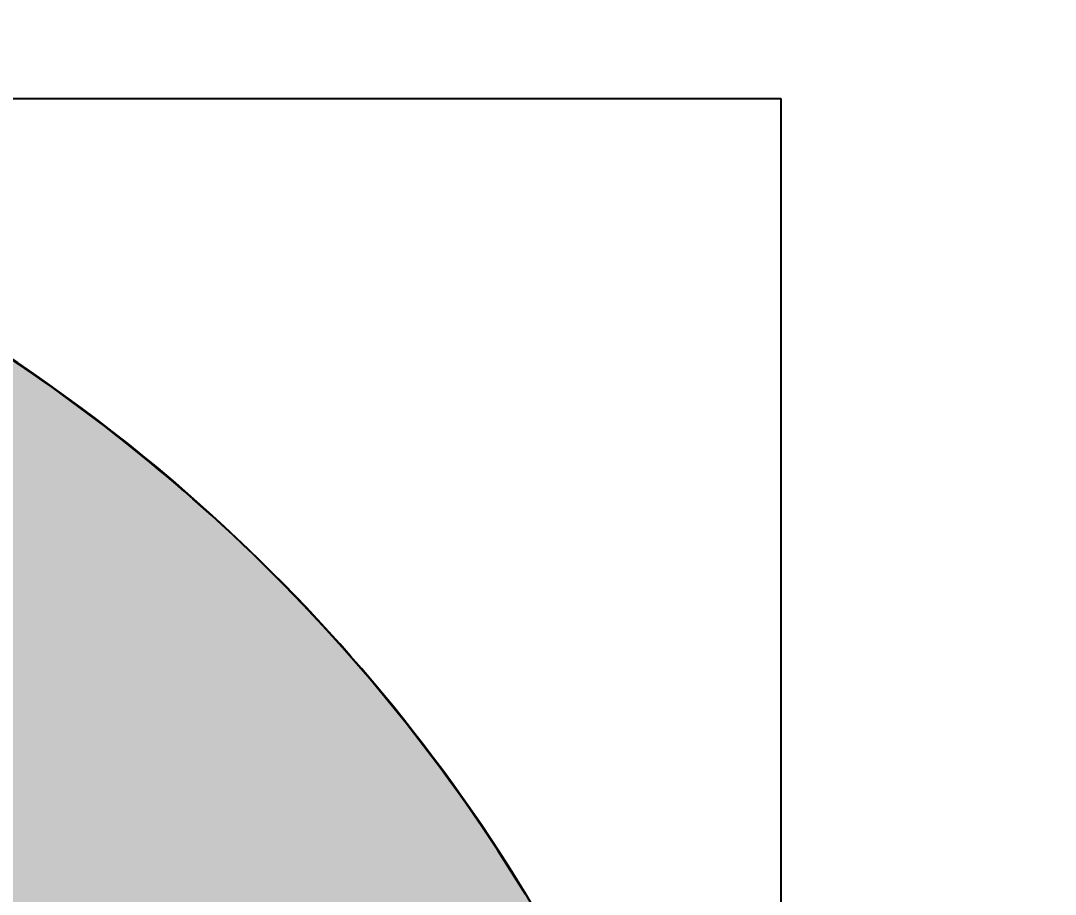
# Model space of a CAD drawing. Header units: millimetres. Extents: x 1999 to 2304, y 1614 to 1800.
# Drawn here: x 2122.891632 to 2122.89221, y 1617.018721 to 1617.019209 of the extents above; entities that cross this region are included whole.
import ezdxf

# ---------------------------------------------------------------- set-up
doc = ezdxf.new("R2010")
doc.units = ezdxf.units.MM
doc.header["$LTSCALE"] = 0.03
doc.header["$PDMODE"] = 34
doc.linetypes.add('HIDDEN', pattern=[9.524999999999999, 6.35, -3.175])
for name, color, linetype in [('COTA', 250, 'Continuous'), ('PL09', 9, 'Continuous'), ('PL4', 4, 'Continuous'), ('PL6', 6, 'Continuous')]:
    doc.layers.add(name, color=color, linetype=linetype)
doc.styles.get("Standard").update_dxf_attribs({"font": 'arial.ttf'})
doc.dimstyles.new('TICK01', dxfattribs={"dimscale": 0, "dimtxt": 2, "dimasz": 1.5, "dimexe": 0.18, "dimexo": 0.06, "dimgap": 0.09, "dimtad": 1, "dimzin": 4, "dimdsep": 46, "dimtxsty": 'Standard', "dimblk": 'TICK1', "dimcen": 0.09, "dimclrd": 256, "dimclre": 256, "dimclrt": 4, "dimaunit": 1, "dimadec": 0, "dimazin": 0, "dimtfac": 1, "dimtix": 1, "dimtmove": 2, "dimatfit": 3, "dimldrblk": 'TICK1', "dimfxl": 1, "dimtolj": 1, "dimtzin": 12, "dimarcsym": 0})

# ---------------------------------------------------------------- blocks, each defined once
blk = doc.blocks.new('TICK1')
for p, q in [((0, 1), (0, -1)), ((0.5, 0.5), (-0.5, -0.5)), ((-1, 0), (1, 0))]:
    blk.add_line(p, q)
blk = doc.blocks.new('*D398')
at = {"layer": 'COTA', "linetype": 'HIDDEN', "lineweight": -2, "transparency": 16777216}
for p, q in [((2122.991628040272, 1618.939165472371), (2122.997628041848, 1618.939165472371)), ((2122.991628040272, 1616.219165472371), (2122.997628041848, 1616.219165472371))]:
    blk.add_line(p, q, dxfattribs=at)
at = {"layer": 'COTA', "lineweight": -2, "transparency": 16777216}
blk.add_line((2122.988628039485, 1618.864165452683), (2122.988628039485, 1616.294165492059), dxfattribs=at)
at = {"layer": 'DEFPOINTS', "color": 0, "transparency": 16777216}
for p in [(2122.988628039484, 1618.939165472371), (2122.988628039484, 1616.219165472371), (2122.988628039485, 1616.219165472371)]:
    blk.add_point(p, dxfattribs=at)
at = {"layer": 'COTA', "lineweight": -2, "transparency": 16777216, "xscale": 0.07500001968783013, "yscale": 0.07500001968783013, "zscale": 0.07500001968783013}
for p, rotation in [((2122.988628039485, 1618.939165472371), 90), ((2122.988628039485, 1616.219165472371), 270)]:
    blk.add_blockref('TICK1', p, dxfattribs=dict(at, rotation=rotation))
at = {"layer": 'COTA', "color": 4, "transparency": 16777216, "insert": (2122.933923386653, 1617.57916547237), "char_height": 0.1000000262504402, "attachment_point": 5, "rotation": 90}
blk.add_mtext('\\A1;2.72', dxfattribs=at)

msp = doc.modelspace()

# ---------------------------------------------------------------- hatches: boundary and pattern name
at = {"layer": 'PL09'}
h = msp.add_hatch(color=256, dxfattribs=at)
h.dxf.hatch_style = 1
edge = h.paths.add_edge_path()
edge.add_arc((2122.891088413932, 1617.018215212218), 0.0009679474737822602, 0, 48.290821637344)
edge.add_arc((2122.891088413932, 1617.018215212218), 0.0009679474736852416, 48.29082166639398, 100.9699923633324)
edge.add_line((2122.890904218504, 1617.01916547237), (2122.595594285257, 1617.01916547237))
edge.add_arc((2122.595778480685, 1617.018215212218), 0.0009679474739990019, 48.18968509718792, 100.96999230279692, ccw=False)
edge.add_arc((2122.595778480685, 1617.018215212218), 0.0009679474735957356, 10.536726475855573, 48.18968507026989, ccw=False)
edge.add_line((2122.596730106524, 1617.018392216661), (2122.596746428158, 1617.018287841514))
edge.add_line((2122.596746428158, 1617.018287841514), (2122.59695548196, 1616.99916547237))
edge.add_line((2122.59695548196, 1616.99916547237), (2122.872160888307, 1616.99916547237))
edge.add_line((2122.872160888307, 1616.99916547237), (2122.871951834506, 1616.92722814968))
edge.add_line((2122.871951834506, 1616.92722814968), (2122.891088413932, 1616.92722814968))
edge.add_line((2122.891088413932, 1616.92722814968), (2122.892056361407, 1616.92722814968))
edge.add_line((2122.892056361407, 1616.92722814968), (2122.892056361406, 1617.018215212218))
at = {"layer": 'PL6'}
h = msp.add_hatch(dxfattribs=at)
h.set_pattern_fill('_USER', color=256, scale=0.02, angle=45, pattern_type=0)
h.set_pattern_definition([(45, (-43.84699770366433, -21.25554004853689), (-0.01414213562373095, 0.01414213562373095), [])])
h.paths.add_polyline_path([(2122.892056361406, 1617.01916547237), (2122.472056361412, 1617.01916547237), (2122.472056361412, 1616.99916547237), (2122.872056361406, 1616.999165472371), (2122.872056361407, 1616.86916547237), (2122.892056361407, 1616.86916547237)])

# ---------------------------------------------------------------- linework, layer by layer
for p, q in [((2122.891913724825, 1617.018720963384), (2122.891898169075, 1617.018745513001)), ((2122.891933173802, 1617.018688332722), (2122.891913944088, 1617.018721129373))]:
    msp.add_line(p, q)
for centre, radius, start, end in [((2122.891088852252, 1617.018215154544), 0.0009680010394081127, 48.91322245434802, 89.9997661912043), ((2122.891088413932, 1617.018215212218), 0.0009679474738110832, 48.29082167534916, 71.999999994099), ((2122.891088541523, 1617.018215092441), 0.0009681761176522477, 31.51158476297973, 48.90177803971266), ((2122.891088413932, 1617.018215212218), 0.0009679474738109757, 33.22039998798191, 48.29082167534916)]:
    msp.add_arc(centre, radius, start, end)
at = {"layer": 'PL4'}
for p, q in [((2122.462056361412, 1617.01916547237), (2122.892056361406, 1617.01916547237)), ((2122.892056361406, 1617.01916547237), (2122.892056361407, 1616.86916547237))]:
    msp.add_line(p, q, dxfattribs=at)
at = {"layer": 'PL6'}
for p, q in [((2122.891913724825, 1617.018720963384), (2122.891898169075, 1617.018745513001)), ((2122.891913724825, 1617.018720963384), (2122.891898169075, 1617.018745513001)), ((2122.891913724825, 1617.018720963384), (2122.891898169075, 1617.018745513001)), ((2122.891913724825, 1617.018720963384), (2122.891898169075, 1617.018745513001)), ((2122.891913724825, 1617.018720963384), (2122.891898169075, 1617.018745513001)), ((2122.891913724825, 1617.018720963384), (2122.891898169075, 1617.018745513001)), ((2122.891913724825, 1617.018720963384), (2122.891898169075, 1617.018745513001)), ((2122.891913724825, 1617.018720963384), (2122.891898169075, 1617.018745513001)), ((2122.891913724825, 1617.018720963384), (2122.891898169075, 1617.018745513001)), ((2122.891913724825, 1617.018720963384), (2122.891898169075, 1617.018745513001)), ((2122.891913724825, 1617.018720963384), (2122.891898169075, 1617.018745513001)), ((2122.891913724825, 1617.018720963384), (2122.891898169075, 1617.018745513001)), ((2122.891913724825, 1617.018720963384), (2122.891898169075, 1617.018745513001)), ((2122.891913724825, 1617.018720963384), (2122.891898169075, 1617.018745513001)), ((2122.891913724825, 1617.018720963384), (2122.891898169075, 1617.018745513001)), ((2122.891913724825, 1617.018720963384), (2122.891898169075, 1617.018745513001)), ((2122.891913724825, 1617.018720963384), (2122.891898169075, 1617.018745513001)), ((2122.891913724825, 1617.018720963384), (2122.891898169075, 1617.018745513001)), ((2122.891913724825, 1617.018720963384), (2122.891898169075, 1617.018745513001)), ((2122.891913724825, 1617.018720963384), (2122.891898169075, 1617.018745513001)), ((2122.891913724825, 1617.018720963384), (2122.891898169075, 1617.018745513001)), ((2122.891913724825, 1617.018720963384), (2122.891898169075, 1617.018745513001)), ((2122.891913724825, 1617.018720963384), (2122.891898169075, 1617.018745513001)), ((2122.891913724825, 1617.018720963384), (2122.891898169075, 1617.018745513001)), ((2122.891913724825, 1617.018720963384), (2122.891898169075, 1617.018745513001)), ((2122.891913724825, 1617.018720963384), (2122.891898169075, 1617.018745513001)), ((2122.891913724825, 1617.018720963384), (2122.891898169075, 1617.018745513001)), ((2122.891913724825, 1617.018720963384), (2122.891898169075, 1617.018745513001)), ((2122.891913724825, 1617.018720963384), (2122.891898169075, 1617.018745513001)), ((2122.891913724825, 1617.018720963384), (2122.891898169075, 1617.018745513001)), ((2122.891913724825, 1617.018720963384), (2122.891898169075, 1617.018745513001)), ((2122.891913724825, 1617.018720963384), (2122.891898169075, 1617.018745513001)), ((2122.891913724825, 1617.018720963384), (2122.891898169075, 1617.018745513001)), ((2122.891913724825, 1617.018720963384), (2122.891898169075, 1617.018745513001)), ((2122.891913724825, 1617.018720963384), (2122.891898169075, 1617.018745513001)), ((2122.891913724825, 1617.018720963384), (2122.891898169075, 1617.018745513001)), ((2122.891913724825, 1617.018720963384), (2122.891898169075, 1617.018745513001)), ((2122.891913724825, 1617.018720963384), (2122.891898169075, 1617.018745513001)), ((2122.891913724825, 1617.018720963384), (2122.891898169075, 1617.018745513001)), ((2122.891913724825, 1617.018720963384), (2122.891898169075, 1617.018745513001)), ((2122.891913724825, 1617.018720963384), (2122.891898169075, 1617.018745513001)), ((2122.891913724825, 1617.018720963384), (2122.891898169075, 1617.018745513001)), ((2122.891913724825, 1617.018720963384), (2122.891898169075, 1617.018745513001)), ((2122.891913724825, 1617.018720963384), (2122.891898169075, 1617.018745513001)), ((2122.891913724825, 1617.018720963384), (2122.891898169075, 1617.018745513001)), ((2122.891913724825, 1617.018720963384), (2122.891898169075, 1617.018745513001)), ((2122.891913724825, 1617.018720963384), (2122.891898169075, 1617.018745513001)), ((2122.891913724825, 1617.018720963384), (2122.891898169075, 1617.018745513001)), ((2122.891913724825, 1617.018720963384), (2122.891898169075, 1617.018745513001)), ((2122.891913724825, 1617.018720963384), (2122.891898169075, 1617.018745513001)), ((2122.891913724825, 1617.018720963384), (2122.891898169075, 1617.018745513001)), ((2122.891913724825, 1617.018720963384), (2122.891898169075, 1617.018745513001)), ((2122.891913724825, 1617.018720963384), (2122.891898169075, 1617.018745513001)), ((2122.891913724825, 1617.018720963384), (2122.891898169075, 1617.018745513001)), ((2122.891913724825, 1617.018720963384), (2122.891898169075, 1617.018745513001)), ((2122.891913724825, 1617.018720963384), (2122.891898169075, 1617.018745513001)), ((2122.891913724825, 1617.018720963384), (2122.891898169075, 1617.018745513001)), ((2122.891913724825, 1617.018720963384), (2122.891898169075, 1617.018745513001)), ((2122.891913724825, 1617.018720963384), (2122.891898169075, 1617.018745513001)), ((2122.891913724825, 1617.018720963384), (2122.891898169075, 1617.018745513001)), ((2122.891913724825, 1617.018720963384), (2122.891898169075, 1617.018745513001)), ((2122.891913724825, 1617.018720963384), (2122.891898169075, 1617.018745513001)), ((2122.891913724825, 1617.018720963384), (2122.891898169075, 1617.018745513001)), ((2122.891913724825, 1617.018720963384), (2122.891898169075, 1617.018745513001)), ((2122.891913724825, 1617.018720963384), (2122.891898169075, 1617.018745513001)), ((2122.891913724825, 1617.018720963384), (2122.891898169075, 1617.018745513001)), ((2122.891913724825, 1617.018720963384), (2122.891898169075, 1617.018745513001)), ((2122.891913724825, 1617.018720963384), (2122.891898169075, 1617.018745513001)), ((2122.891913724825, 1617.018720963384), (2122.891898169075, 1617.018745513001)), ((2122.891913724825, 1617.018720963384), (2122.891898169075, 1617.018745513001)), ((2122.891913724825, 1617.018720963384), (2122.891898169075, 1617.018745513001)), ((2122.891913724825, 1617.018720963384), (2122.891898169075, 1617.018745513001)), ((2122.891913724825, 1617.018720963384), (2122.891898169075, 1617.018745513001)), ((2122.891913724825, 1617.018720963384), (2122.891898169075, 1617.018745513001)), ((2122.891913724825, 1617.018720963384), (2122.891898169075, 1617.018745513001)), ((2122.891913724825, 1617.018720963384), (2122.891898169075, 1617.018745513001)), ((2122.891913724825, 1617.018720963384), (2122.891898169075, 1617.018745513001)), ((2122.891913724825, 1617.018720963384), (2122.891898169075, 1617.018745513001)), ((2122.891913724825, 1617.018720963384), (2122.891898169075, 1617.018745513001)), ((2122.891913724825, 1617.018720963384), (2122.891898169075, 1617.018745513001)), ((2122.891913724825, 1617.018720963384), (2122.891898169075, 1617.018745513001)), ((2122.891913724825, 1617.018720963384), (2122.891898169075, 1617.018745513001)), ((2122.891913724825, 1617.018720963384), (2122.891898169075, 1617.018745513001)), ((2122.891913724825, 1617.018720963384), (2122.891898169075, 1617.018745513001)), ((2122.891913724825, 1617.018720963384), (2122.891898169075, 1617.018745513001)), ((2122.891913724825, 1617.018720963384), (2122.891898169075, 1617.018745513001)), ((2122.891913724825, 1617.018720963384), (2122.891898169075, 1617.018745513001)), ((2122.891913724825, 1617.018720963384), (2122.891898169075, 1617.018745513001)), ((2122.891913724825, 1617.018720963384), (2122.891898169075, 1617.018745513001)), ((2122.891913724825, 1617.018720963384), (2122.891898169075, 1617.018745513001)), ((2122.891913724825, 1617.018720963384), (2122.891898169075, 1617.018745513001)), ((2122.891913724825, 1617.018720963384), (2122.891898169075, 1617.018745513001)), ((2122.891933173802, 1617.018688332722), (2122.891913944088, 1617.018721129373)), ((2122.891933173802, 1617.018688332722), (2122.891913944088, 1617.018721129373)), ((2122.891933173802, 1617.018688332722), (2122.891913944088, 1617.018721129373)), ((2122.891933173802, 1617.018688332722), (2122.891913944088, 1617.018721129373)), ((2122.891933173802, 1617.018688332722), (2122.891913944088, 1617.018721129373)), ((2122.891933173802, 1617.018688332722), (2122.891913944088, 1617.018721129373)), ((2122.891933173802, 1617.018688332722), (2122.891913944088, 1617.018721129373)), ((2122.891933173802, 1617.018688332722), (2122.891913944088, 1617.018721129373)), ((2122.891933173802, 1617.018688332722), (2122.891913944088, 1617.018721129373)), ((2122.891933173802, 1617.018688332722), (2122.891913944088, 1617.018721129373)), ((2122.891933173802, 1617.018688332722), (2122.891913944088, 1617.018721129373)), ((2122.891933173802, 1617.018688332722), (2122.891913944088, 1617.018721129373)), ((2122.891933173802, 1617.018688332722), (2122.891913944088, 1617.018721129373)), ((2122.891933173802, 1617.018688332722), (2122.891913944088, 1617.018721129373)), ((2122.891933173802, 1617.018688332722), (2122.891913944088, 1617.018721129373)), ((2122.891933173802, 1617.018688332722), (2122.891913944088, 1617.018721129373)), ((2122.891933173802, 1617.018688332722), (2122.891913944088, 1617.018721129373)), ((2122.891933173802, 1617.018688332722), (2122.891913944088, 1617.018721129373)), ((2122.891933173802, 1617.018688332722), (2122.891913944088, 1617.018721129373)), ((2122.891933173802, 1617.018688332722), (2122.891913944088, 1617.018721129373)), ((2122.891933173802, 1617.018688332722), (2122.891913944088, 1617.018721129373)), ((2122.891933173802, 1617.018688332722), (2122.891913944088, 1617.018721129373)), ((2122.891933173802, 1617.018688332722), (2122.891913944088, 1617.018721129373)), ((2122.891933173802, 1617.018688332722), (2122.891913944088, 1617.018721129373)), ((2122.891933173802, 1617.018688332722), (2122.891913944088, 1617.018721129373)), ((2122.891933173802, 1617.018688332722), (2122.891913944088, 1617.018721129373)), ((2122.891933173802, 1617.018688332722), (2122.891913944088, 1617.018721129373)), ((2122.891933173802, 1617.018688332722), (2122.891913944088, 1617.018721129373)), ((2122.891933173802, 1617.018688332722), (2122.891913944088, 1617.018721129373)), ((2122.891933173802, 1617.018688332722), (2122.891913944088, 1617.018721129373)), ((2122.891933173802, 1617.018688332722), (2122.891913944088, 1617.018721129373)), ((2122.891933173802, 1617.018688332722), (2122.891913944088, 1617.018721129373)), ((2122.891933173802, 1617.018688332722), (2122.891913944088, 1617.018721129373)), ((2122.891933173802, 1617.018688332722), (2122.891913944088, 1617.018721129373)), ((2122.891933173802, 1617.018688332722), (2122.891913944088, 1617.018721129373)), ((2122.891933173802, 1617.018688332722), (2122.891913944088, 1617.018721129373)), ((2122.891933173802, 1617.018688332722), (2122.891913944088, 1617.018721129373)), ((2122.891933173802, 1617.018688332722), (2122.891913944088, 1617.018721129373)), ((2122.891933173802, 1617.018688332722), (2122.891913944088, 1617.018721129373)), ((2122.891933173802, 1617.018688332722), (2122.891913944088, 1617.018721129373)), ((2122.891933173802, 1617.018688332722), (2122.891913944088, 1617.018721129373)), ((2122.891933173802, 1617.018688332722), (2122.891913944088, 1617.018721129373)), ((2122.891933173802, 1617.018688332722), (2122.891913944088, 1617.018721129373)), ((2122.891933173802, 1617.018688332722), (2122.891913944088, 1617.018721129373)), ((2122.891933173802, 1617.018688332722), (2122.891913944088, 1617.018721129373)), ((2122.891933173802, 1617.018688332722), (2122.891913944088, 1617.018721129373)), ((2122.891933173802, 1617.018688332722), (2122.891913944088, 1617.018721129373)), ((2122.891933173802, 1617.018688332722), (2122.891913944088, 1617.018721129373)), ((2122.891933173802, 1617.018688332722), (2122.891913944088, 1617.018721129373)), ((2122.891933173802, 1617.018688332722), (2122.891913944088, 1617.018721129373)), ((2122.891933173802, 1617.018688332722), (2122.891913944088, 1617.018721129373)), ((2122.891933173802, 1617.018688332722), (2122.891913944088, 1617.018721129373)), ((2122.891933173802, 1617.018688332722), (2122.891913944088, 1617.018721129373)), ((2122.891933173802, 1617.018688332722), (2122.891913944088, 1617.018721129373)), ((2122.891933173802, 1617.018688332722), (2122.891913944088, 1617.018721129373)), ((2122.891933173802, 1617.018688332722), (2122.891913944088, 1617.018721129373)), ((2122.891933173802, 1617.018688332722), (2122.891913944088, 1617.018721129373)), ((2122.891933173802, 1617.018688332722), (2122.891913944088, 1617.018721129373)), ((2122.891933173802, 1617.018688332722), (2122.891913944088, 1617.018721129373)), ((2122.891933173802, 1617.018688332722), (2122.891913944088, 1617.018721129373)), ((2122.891933173802, 1617.018688332722), (2122.891913944088, 1617.018721129373)), ((2122.891933173802, 1617.018688332722), (2122.891913944088, 1617.018721129373)), ((2122.891933173802, 1617.018688332722), (2122.891913944088, 1617.018721129373)), ((2122.891933173802, 1617.018688332722), (2122.891913944088, 1617.018721129373)), ((2122.891933173802, 1617.018688332722), (2122.891913944088, 1617.018721129373)), ((2122.891933173802, 1617.018688332722), (2122.891913944088, 1617.018721129373)), ((2122.891933173802, 1617.018688332722), (2122.891913944088, 1617.018721129373)), ((2122.891933173802, 1617.018688332722), (2122.891913944088, 1617.018721129373)), ((2122.891933173802, 1617.018688332722), (2122.891913944088, 1617.018721129373)), ((2122.891933173802, 1617.018688332722), (2122.891913944088, 1617.018721129373)), ((2122.891933173802, 1617.018688332722), (2122.891913944088, 1617.018721129373)), ((2122.891933173802, 1617.018688332722), (2122.891913944088, 1617.018721129373)), ((2122.891933173802, 1617.018688332722), (2122.891913944088, 1617.018721129373)), ((2122.891933173802, 1617.018688332722), (2122.891913944088, 1617.018721129373)), ((2122.891933173802, 1617.018688332722), (2122.891913944088, 1617.018721129373)), ((2122.891933173802, 1617.018688332722), (2122.891913944088, 1617.018721129373)), ((2122.891933173802, 1617.018688332722), (2122.891913944088, 1617.018721129373)), ((2122.891933173802, 1617.018688332722), (2122.891913944088, 1617.018721129373)), ((2122.891933173802, 1617.018688332722), (2122.891913944088, 1617.018721129373)), ((2122.891933173802, 1617.018688332722), (2122.891913944088, 1617.018721129373)), ((2122.891933173802, 1617.018688332722), (2122.891913944088, 1617.018721129373)), ((2122.891933173802, 1617.018688332722), (2122.891913944088, 1617.018721129373)), ((2122.891933173802, 1617.018688332722), (2122.891913944088, 1617.018721129373)), ((2122.891933173802, 1617.018688332722), (2122.891913944088, 1617.018721129373)), ((2122.891933173802, 1617.018688332722), (2122.891913944088, 1617.018721129373)), ((2122.891933173802, 1617.018688332722), (2122.891913944088, 1617.018721129373)), ((2122.891933173802, 1617.018688332722), (2122.891913944088, 1617.018721129373)), ((2122.891933173802, 1617.018688332722), (2122.891913944088, 1617.018721129373)), ((2122.891933173802, 1617.018688332722), (2122.891913944088, 1617.018721129373)), ((2122.891933173802, 1617.018688332722), (2122.891913944088, 1617.018721129373)), ((2122.891933173802, 1617.018688332722), (2122.891913944088, 1617.018721129373)), ((2122.891933173802, 1617.018688332722), (2122.891913944088, 1617.018721129373))]:
    msp.add_line(p, q, dxfattribs=at)
for centre, radius, start, end in [((2122.891088852252, 1617.018215154544), 0.0009680010394081127, 48.91322245434802, 89.9997661912043), ((2122.891088852252, 1617.018215154544), 0.0009680010394081127, 48.91322245434802, 89.9997661912043), ((2122.891088852252, 1617.018215154544), 0.0009680010394081127, 48.91322245434802, 89.9997661912043), ((2122.891088852252, 1617.018215154544), 0.0009680010394081127, 48.91322245434802, 89.9997661912043), ((2122.891088852252, 1617.018215154544), 0.0009680010394081127, 48.91322245434802, 89.9997661912043), ((2122.891088852252, 1617.018215154544), 0.0009680010394081127, 48.91322245434802, 89.9997661912043), ((2122.891088852252, 1617.018215154544), 0.0009680010394081127, 48.91322245434802, 89.9997661912043), ((2122.891088852252, 1617.018215154544), 0.0009680010394081127, 48.91322245434802, 89.9997661912043), ((2122.891088852252, 1617.018215154544), 0.0009680010394081127, 48.91322245434802, 89.9997661912043), ((2122.891088852252, 1617.018215154544), 0.0009680010394081127, 48.91322245434802, 89.9997661912043), ((2122.891088852252, 1617.018215154544), 0.0009680010394081127, 48.91322245434802, 89.9997661912043), ((2122.891088852252, 1617.018215154544), 0.0009680010394081127, 48.91322245434802, 89.9997661912043), ((2122.891088852252, 1617.018215154544), 0.0009680010394081127, 48.91322245434802, 89.9997661912043), ((2122.891088852252, 1617.018215154544), 0.0009680010394081127, 48.91322245434802, 89.9997661912043), ((2122.891088852252, 1617.018215154544), 0.0009680010394081127, 48.91322245434802, 89.9997661912043), ((2122.891088852252, 1617.018215154544), 0.0009680010394081127, 48.91322245434802, 89.9997661912043), ((2122.891088852252, 1617.018215154544), 0.0009680010394081127, 48.91322245434802, 89.9997661912043), ((2122.891088852252, 1617.018215154544), 0.0009680010394081127, 48.91322245434802, 89.9997661912043), ((2122.891088852252, 1617.018215154544), 0.0009680010394081127, 48.91322245434802, 89.9997661912043), ((2122.891088852252, 1617.018215154544), 0.0009680010394081127, 48.91322245434802, 89.9997661912043), ((2122.891088852252, 1617.018215154544), 0.0009680010394081127, 48.91322245434802, 89.9997661912043), ((2122.891088852252, 1617.018215154544), 0.0009680010394081127, 48.91322245434802, 89.9997661912043), ((2122.891088852252, 1617.018215154544), 0.0009680010394081127, 48.91322245434802, 89.9997661912043), ((2122.891088852252, 1617.018215154544), 0.0009680010394081127, 48.91322245434802, 89.9997661912043), ((2122.891088852252, 1617.018215154544), 0.0009680010394081127, 48.91322245434802, 89.9997661912043), ((2122.891088852252, 1617.018215154544), 0.0009680010394081127, 48.91322245434802, 89.9997661912043), ((2122.891088852252, 1617.018215154544), 0.0009680010394081127, 48.91322245434802, 89.9997661912043), ((2122.891088852252, 1617.018215154544), 0.0009680010394081127, 48.91322245434802, 89.9997661912043), ((2122.891088852252, 1617.018215154544), 0.0009680010394081127, 48.91322245434802, 89.9997661912043), ((2122.891088852252, 1617.018215154544), 0.0009680010394081127, 48.91322245434802, 89.9997661912043), ((2122.891088852252, 1617.018215154544), 0.0009680010394081127, 48.91322245434802, 89.9997661912043), ((2122.891088852252, 1617.018215154544), 0.0009680010394081127, 48.91322245434802, 89.9997661912043), ((2122.891088852252, 1617.018215154544), 0.0009680010394081127, 48.91322245434802, 89.9997661912043), ((2122.891088852252, 1617.018215154544), 0.0009680010394081127, 48.91322245434802, 89.9997661912043), ((2122.891088852252, 1617.018215154544), 0.0009680010394081127, 48.91322245434802, 89.9997661912043), ((2122.891088852252, 1617.018215154544), 0.0009680010394081127, 48.91322245434802, 89.9997661912043), ((2122.891088852252, 1617.018215154544), 0.0009680010394081127, 48.91322245434802, 89.9997661912043), ((2122.891088852252, 1617.018215154544), 0.0009680010394081127, 48.91322245434802, 89.9997661912043), ((2122.891088852252, 1617.018215154544), 0.0009680010394081127, 48.91322245434802, 89.9997661912043), ((2122.891088852252, 1617.018215154544), 0.0009680010394081127, 48.91322245434802, 89.9997661912043), ((2122.891088852252, 1617.018215154544), 0.0009680010394081127, 48.91322245434802, 89.9997661912043), ((2122.891088852252, 1617.018215154544), 0.0009680010394081127, 48.91322245434802, 89.9997661912043), ((2122.891088852252, 1617.018215154544), 0.0009680010394081127, 48.91322245434802, 89.9997661912043), ((2122.891088852252, 1617.018215154544), 0.0009680010394081127, 48.91322245434802, 89.9997661912043), ((2122.891088852252, 1617.018215154544), 0.0009680010394081127, 48.91322245434802, 89.9997661912043), ((2122.891088852252, 1617.018215154544), 0.0009680010394081127, 48.91322245434802, 89.9997661912043), ((2122.891088852252, 1617.018215154544), 0.0009680010394081127, 48.91322245434802, 89.9997661912043), ((2122.891088852252, 1617.018215154544), 0.0009680010394081127, 48.91322245434802, 89.9997661912043), ((2122.891088852252, 1617.018215154544), 0.0009680010394081127, 48.91322245434802, 89.9997661912043), ((2122.891088852252, 1617.018215154544), 0.0009680010394081127, 48.91322245434802, 89.9997661912043), ((2122.891088852252, 1617.018215154544), 0.0009680010394081127, 48.91322245434802, 89.9997661912043), ((2122.891088852252, 1617.018215154544), 0.0009680010394081127, 48.91322245434802, 89.9997661912043), ((2122.891088852252, 1617.018215154544), 0.0009680010394081127, 48.91322245434802, 89.9997661912043), ((2122.891088852252, 1617.018215154544), 0.0009680010394081127, 48.91322245434802, 89.9997661912043), ((2122.891088852252, 1617.018215154544), 0.0009680010394081127, 48.91322245434802, 89.9997661912043), ((2122.891088852252, 1617.018215154544), 0.0009680010394081127, 48.91322245434802, 89.9997661912043), ((2122.891088852252, 1617.018215154544), 0.0009680010394081127, 48.91322245434802, 89.9997661912043), ((2122.891088852252, 1617.018215154544), 0.0009680010394081127, 48.91322245434802, 89.9997661912043), ((2122.891088852252, 1617.018215154544), 0.0009680010394081127, 48.91322245434802, 89.9997661912043), ((2122.891088852252, 1617.018215154544), 0.0009680010394081127, 48.91322245434802, 89.9997661912043), ((2122.891088852252, 1617.018215154544), 0.0009680010394081127, 48.91322245434802, 89.9997661912043), ((2122.891088852252, 1617.018215154544), 0.0009680010394081127, 48.91322245434802, 89.9997661912043), ((2122.891088852252, 1617.018215154544), 0.0009680010394081127, 48.91322245434802, 89.9997661912043), ((2122.891088852252, 1617.018215154544), 0.0009680010394081127, 48.91322245434802, 89.9997661912043), ((2122.891088852252, 1617.018215154544), 0.0009680010394081127, 48.91322245434802, 89.9997661912043), ((2122.891088852252, 1617.018215154544), 0.0009680010394081127, 48.91322245434802, 89.9997661912043), ((2122.891088852252, 1617.018215154544), 0.0009680010394081127, 48.91322245434802, 89.9997661912043), ((2122.891088852252, 1617.018215154544), 0.0009680010394081127, 48.91322245434802, 89.9997661912043), ((2122.891088852252, 1617.018215154544), 0.0009680010394081127, 48.91322245434802, 89.9997661912043), ((2122.891088852252, 1617.018215154544), 0.0009680010394081127, 48.91322245434802, 89.9997661912043), ((2122.891088852252, 1617.018215154544), 0.0009680010394081127, 48.91322245434802, 89.9997661912043), ((2122.891088852252, 1617.018215154544), 0.0009680010394081127, 48.91322245434802, 89.9997661912043), ((2122.891088852252, 1617.018215154544), 0.0009680010394081127, 48.91322245434802, 89.9997661912043), ((2122.891088852252, 1617.018215154544), 0.0009680010394081127, 48.91322245434802, 89.9997661912043), ((2122.891088852252, 1617.018215154544), 0.0009680010394081127, 48.91322245434802, 89.9997661912043), ((2122.891088852252, 1617.018215154544), 0.0009680010394081127, 48.91322245434802, 89.9997661912043), ((2122.891088852252, 1617.018215154544), 0.0009680010394081127, 48.91322245434802, 89.9997661912043), ((2122.891088852252, 1617.018215154544), 0.0009680010394081127, 48.91322245434802, 89.9997661912043), ((2122.891088852252, 1617.018215154544), 0.0009680010394081127, 48.91322245434802, 89.9997661912043), ((2122.891088852252, 1617.018215154544), 0.0009680010394081127, 48.91322245434802, 89.9997661912043), ((2122.891088852252, 1617.018215154544), 0.0009680010394081127, 48.91322245434802, 89.9997661912043), ((2122.891088852252, 1617.018215154544), 0.0009680010394081127, 48.91322245434802, 89.9997661912043), ((2122.891088852252, 1617.018215154544), 0.0009680010394081127, 48.91322245434802, 89.9997661912043), ((2122.891088852252, 1617.018215154544), 0.0009680010394081127, 48.91322245434802, 89.9997661912043), ((2122.891088852252, 1617.018215154544), 0.0009680010394081127, 48.91322245434802, 89.9997661912043), ((2122.891088852252, 1617.018215154544), 0.0009680010394081127, 48.91322245434802, 89.9997661912043), ((2122.891088852252, 1617.018215154544), 0.0009680010394081127, 48.91322245434802, 89.9997661912043), ((2122.891088852252, 1617.018215154544), 0.0009680010394081127, 48.91322245434802, 89.9997661912043), ((2122.891088852252, 1617.018215154544), 0.0009680010394081127, 48.91322245434802, 89.9997661912043), ((2122.891088852252, 1617.018215154544), 0.0009680010394081127, 48.91322245434802, 89.9997661912043), ((2122.891088852252, 1617.018215154544), 0.0009680010394081127, 48.91322245434802, 89.9997661912043), ((2122.891088852252, 1617.018215154544), 0.0009680010394081127, 48.91322245434802, 89.9997661912043), ((2122.891088413932, 1617.018215212218), 0.0009679474738110832, 48.29082167534916, 71.999999994099), ((2122.891088413932, 1617.018215212218), 0.0009679474738110832, 48.29082167534916, 71.999999994099), ((2122.891088413932, 1617.018215212218), 0.0009679474738110832, 48.29082167534916, 71.999999994099), ((2122.891088413932, 1617.018215212218), 0.0009679474738110832, 48.29082167534916, 71.999999994099), ((2122.891088413932, 1617.018215212218), 0.0009679474738110832, 48.29082167534916, 71.999999994099), ((2122.891088413932, 1617.018215212218), 0.0009679474738110832, 48.29082167534916, 71.999999994099), ((2122.891088413932, 1617.018215212218), 0.0009679474738110832, 48.29082167534916, 71.999999994099), ((2122.891088413932, 1617.018215212218), 0.0009679474738110832, 48.29082167534916, 71.999999994099), ((2122.891088413932, 1617.018215212218), 0.0009679474738110832, 48.29082167534916, 71.999999994099), ((2122.891088413932, 1617.018215212218), 0.0009679474738110832, 48.29082167534916, 71.999999994099), ((2122.891088413932, 1617.018215212218), 0.0009679474738110832, 48.29082167534916, 71.999999994099), ((2122.891088413932, 1617.018215212218), 0.0009679474738110832, 48.29082167534916, 71.999999994099), ((2122.891088413932, 1617.018215212218), 0.0009679474738110832, 48.29082167534916, 71.999999994099), ((2122.891088413932, 1617.018215212218), 0.0009679474738110832, 48.29082167534916, 71.999999994099), ((2122.891088413932, 1617.018215212218), 0.0009679474738110832, 48.29082167534916, 71.999999994099), ((2122.891088413932, 1617.018215212218), 0.0009679474738110832, 48.29082167534916, 71.999999994099), ((2122.891088413932, 1617.018215212218), 0.0009679474738110832, 48.29082167534916, 71.999999994099), ((2122.891088413932, 1617.018215212218), 0.0009679474738110832, 48.29082167534916, 71.999999994099), ((2122.891088413932, 1617.018215212218), 0.0009679474738110832, 48.29082167534916, 71.999999994099), ((2122.891088413932, 1617.018215212218), 0.0009679474738110832, 48.29082167534916, 71.999999994099), ((2122.891088413932, 1617.018215212218), 0.0009679474738110832, 48.29082167534916, 71.999999994099), ((2122.891088413932, 1617.018215212218), 0.0009679474738110832, 48.29082167534916, 71.999999994099), ((2122.891088413932, 1617.018215212218), 0.0009679474738110832, 48.29082167534916, 71.999999994099), ((2122.891088413932, 1617.018215212218), 0.0009679474738110832, 48.29082167534916, 71.999999994099), ((2122.891088413932, 1617.018215212218), 0.0009679474738110832, 48.29082167534916, 71.999999994099), ((2122.891088413932, 1617.018215212218), 0.0009679474738110832, 48.29082167534916, 71.999999994099), ((2122.891088413932, 1617.018215212218), 0.0009679474738110832, 48.29082167534916, 71.999999994099), ((2122.891088413932, 1617.018215212218), 0.0009679474738110832, 48.29082167534916, 71.999999994099), ((2122.891088413932, 1617.018215212218), 0.0009679474738110832, 48.29082167534916, 71.999999994099), ((2122.891088413932, 1617.018215212218), 0.0009679474738110832, 48.29082167534916, 71.999999994099), ((2122.891088413932, 1617.018215212218), 0.0009679474738110832, 48.29082167534916, 71.999999994099), ((2122.891088413932, 1617.018215212218), 0.0009679474738110832, 48.29082167534916, 71.999999994099), ((2122.891088413932, 1617.018215212218), 0.0009679474738110832, 48.29082167534916, 71.999999994099), ((2122.891088413932, 1617.018215212218), 0.0009679474738110832, 48.29082167534916, 71.999999994099), ((2122.891088413932, 1617.018215212218), 0.0009679474738110832, 48.29082167534916, 71.999999994099), ((2122.891088413932, 1617.018215212218), 0.0009679474738110832, 48.29082167534916, 71.999999994099), ((2122.891088413932, 1617.018215212218), 0.0009679474738110832, 48.29082167534916, 71.999999994099), ((2122.891088413932, 1617.018215212218), 0.0009679474738110832, 48.29082167534916, 71.999999994099), ((2122.891088413932, 1617.018215212218), 0.0009679474738110832, 48.29082167534916, 71.999999994099), ((2122.891088413932, 1617.018215212218), 0.0009679474738110832, 48.29082167534916, 71.999999994099), ((2122.891088413932, 1617.018215212218), 0.0009679474738110832, 48.29082167534916, 71.999999994099), ((2122.891088413932, 1617.018215212218), 0.0009679474738110832, 48.29082167534916, 71.999999994099), ((2122.891088413932, 1617.018215212218), 0.0009679474738110832, 48.29082167534916, 71.999999994099), ((2122.891088413932, 1617.018215212218), 0.0009679474738110832, 48.29082167534916, 71.999999994099), ((2122.891088413932, 1617.018215212218), 0.0009679474738110832, 48.29082167534916, 71.999999994099), ((2122.891088413932, 1617.018215212218), 0.0009679474738110832, 48.29082167534916, 71.999999994099), ((2122.891088413932, 1617.018215212218), 0.0009679474738110832, 48.29082167534916, 71.999999994099), ((2122.891088413932, 1617.018215212218), 0.0009679474738110832, 48.29082167534916, 71.999999994099), ((2122.891088413932, 1617.018215212218), 0.0009679474738110832, 48.29082167534916, 71.999999994099), ((2122.891088413932, 1617.018215212218), 0.0009679474738110832, 48.29082167534916, 71.999999994099), ((2122.891088413932, 1617.018215212218), 0.0009679474738110832, 48.29082167534916, 71.999999994099), ((2122.891088413932, 1617.018215212218), 0.0009679474738110832, 48.29082167534916, 71.999999994099), ((2122.891088413932, 1617.018215212218), 0.0009679474738110832, 48.29082167534916, 71.999999994099), ((2122.891088413932, 1617.018215212218), 0.0009679474738110832, 48.29082167534916, 71.999999994099), ((2122.891088413932, 1617.018215212218), 0.0009679474738110832, 48.29082167534916, 71.999999994099), ((2122.891088413932, 1617.018215212218), 0.0009679474738110832, 48.29082167534916, 71.999999994099), ((2122.891088413932, 1617.018215212218), 0.0009679474738110832, 48.29082167534916, 71.999999994099), ((2122.891088413932, 1617.018215212218), 0.0009679474738110832, 48.29082167534916, 71.999999994099), ((2122.891088413932, 1617.018215212218), 0.0009679474738110832, 48.29082167534916, 71.999999994099), ((2122.891088413932, 1617.018215212218), 0.0009679474738110832, 48.29082167534916, 71.999999994099), ((2122.891088413932, 1617.018215212218), 0.0009679474738110832, 48.29082167534916, 71.999999994099), ((2122.891088413932, 1617.018215212218), 0.0009679474738110832, 48.29082167534916, 71.999999994099), ((2122.891088413932, 1617.018215212218), 0.0009679474738110832, 48.29082167534916, 71.999999994099), ((2122.891088413932, 1617.018215212218), 0.0009679474738110832, 48.29082167534916, 71.999999994099), ((2122.891088413932, 1617.018215212218), 0.0009679474738110832, 48.29082167534916, 71.999999994099), ((2122.891088413932, 1617.018215212218), 0.0009679474738110832, 48.29082167534916, 71.999999994099), ((2122.891088413932, 1617.018215212218), 0.0009679474738110832, 48.29082167534916, 71.999999994099), ((2122.891088413932, 1617.018215212218), 0.0009679474738110832, 48.29082167534916, 71.999999994099), ((2122.891088413932, 1617.018215212218), 0.0009679474738110832, 48.29082167534916, 71.999999994099), ((2122.891088413932, 1617.018215212218), 0.0009679474738110832, 48.29082167534916, 71.999999994099), ((2122.891088413932, 1617.018215212218), 0.0009679474738110832, 48.29082167534916, 71.999999994099), ((2122.891088413932, 1617.018215212218), 0.0009679474738110832, 48.29082167534916, 71.999999994099), ((2122.891088413932, 1617.018215212218), 0.0009679474738110832, 48.29082167534916, 71.999999994099), ((2122.891088413932, 1617.018215212218), 0.0009679474738110832, 48.29082167534916, 71.999999994099), ((2122.891088413932, 1617.018215212218), 0.0009679474738110832, 48.29082167534916, 71.999999994099), ((2122.891088413932, 1617.018215212218), 0.0009679474738110832, 48.29082167534916, 71.999999994099), ((2122.891088413932, 1617.018215212218), 0.0009679474738110832, 48.29082167534916, 71.999999994099), ((2122.891088413932, 1617.018215212218), 0.0009679474738110832, 48.29082167534916, 71.999999994099), ((2122.891088413932, 1617.018215212218), 0.0009679474738110832, 48.29082167534916, 71.999999994099), ((2122.891088413932, 1617.018215212218), 0.0009679474738110832, 48.29082167534916, 71.999999994099), ((2122.891088413932, 1617.018215212218), 0.0009679474738110832, 48.29082167534916, 71.999999994099), ((2122.891088413932, 1617.018215212218), 0.0009679474738110832, 48.29082167534916, 71.999999994099), ((2122.891088413932, 1617.018215212218), 0.0009679474738110832, 48.29082167534916, 71.999999994099), ((2122.891088413932, 1617.018215212218), 0.0009679474738110832, 48.29082167534916, 71.999999994099), ((2122.891088413932, 1617.018215212218), 0.0009679474738110832, 48.29082167534916, 71.999999994099), ((2122.891088413932, 1617.018215212218), 0.0009679474738110832, 48.29082167534916, 71.999999994099), ((2122.891088413932, 1617.018215212218), 0.0009679474738110832, 48.29082167534916, 71.999999994099), ((2122.891088413932, 1617.018215212218), 0.0009679474738110832, 48.29082167534916, 71.999999994099), ((2122.891088413932, 1617.018215212218), 0.0009679474738110832, 48.29082167534916, 71.999999994099), ((2122.891088413932, 1617.018215212218), 0.0009679474738110832, 48.29082167534916, 71.999999994099), ((2122.891088413932, 1617.018215212218), 0.0009679474738110832, 48.29082167534916, 71.999999994099), ((2122.891088413932, 1617.018215212218), 0.0009679474738110832, 48.29082167534916, 71.999999994099), ((2122.891088541523, 1617.018215092441), 0.0009681761176522477, 31.51158476297973, 48.90177803971266), ((2122.891088541523, 1617.018215092441), 0.0009681761176522477, 31.51158476297973, 48.90177803971266), ((2122.891088541523, 1617.018215092441), 0.0009681761176522477, 31.51158476297973, 48.90177803971266), ((2122.891088541523, 1617.018215092441), 0.0009681761176522477, 31.51158476297973, 48.90177803971266), ((2122.891088541523, 1617.018215092441), 0.0009681761176522477, 31.51158476297973, 48.90177803971266), ((2122.891088541523, 1617.018215092441), 0.0009681761176522477, 31.51158476297973, 48.90177803971266), ((2122.891088541523, 1617.018215092441), 0.0009681761176522477, 31.51158476297973, 48.90177803971266), ((2122.891088541523, 1617.018215092441), 0.0009681761176522477, 31.51158476297973, 48.90177803971266), ((2122.891088541523, 1617.018215092441), 0.0009681761176522477, 31.51158476297973, 48.90177803971266), ((2122.891088541523, 1617.018215092441), 0.0009681761176522477, 31.51158476297973, 48.90177803971266), ((2122.891088541523, 1617.018215092441), 0.0009681761176522477, 31.51158476297973, 48.90177803971266), ((2122.891088541523, 1617.018215092441), 0.0009681761176522477, 31.51158476297973, 48.90177803971266), ((2122.891088541523, 1617.018215092441), 0.0009681761176522477, 31.51158476297973, 48.90177803971266), ((2122.891088541523, 1617.018215092441), 0.0009681761176522477, 31.51158476297973, 48.90177803971266), ((2122.891088541523, 1617.018215092441), 0.0009681761176522477, 31.51158476297973, 48.90177803971266), ((2122.891088541523, 1617.018215092441), 0.0009681761176522477, 31.51158476297973, 48.90177803971266), ((2122.891088541523, 1617.018215092441), 0.0009681761176522477, 31.51158476297973, 48.90177803971266), ((2122.891088541523, 1617.018215092441), 0.0009681761176522477, 31.51158476297973, 48.90177803971266), ((2122.891088541523, 1617.018215092441), 0.0009681761176522477, 31.51158476297973, 48.90177803971266), ((2122.891088541523, 1617.018215092441), 0.0009681761176522477, 31.51158476297973, 48.90177803971266), ((2122.891088541523, 1617.018215092441), 0.0009681761176522477, 31.51158476297973, 48.90177803971266), ((2122.891088541523, 1617.018215092441), 0.0009681761176522477, 31.51158476297973, 48.90177803971266), ((2122.891088541523, 1617.018215092441), 0.0009681761176522477, 31.51158476297973, 48.90177803971266), ((2122.891088541523, 1617.018215092441), 0.0009681761176522477, 31.51158476297973, 48.90177803971266), ((2122.891088541523, 1617.018215092441), 0.0009681761176522477, 31.51158476297973, 48.90177803971266), ((2122.891088541523, 1617.018215092441), 0.0009681761176522477, 31.51158476297973, 48.90177803971266), ((2122.891088541523, 1617.018215092441), 0.0009681761176522477, 31.51158476297973, 48.90177803971266), ((2122.891088541523, 1617.018215092441), 0.0009681761176522477, 31.51158476297973, 48.90177803971266), ((2122.891088541523, 1617.018215092441), 0.0009681761176522477, 31.51158476297973, 48.90177803971266), ((2122.891088541523, 1617.018215092441), 0.0009681761176522477, 31.51158476297973, 48.90177803971266), ((2122.891088541523, 1617.018215092441), 0.0009681761176522477, 31.51158476297973, 48.90177803971266), ((2122.891088541523, 1617.018215092441), 0.0009681761176522477, 31.51158476297973, 48.90177803971266), ((2122.891088541523, 1617.018215092441), 0.0009681761176522477, 31.51158476297973, 48.90177803971266), ((2122.891088541523, 1617.018215092441), 0.0009681761176522477, 31.51158476297973, 48.90177803971266), ((2122.891088541523, 1617.018215092441), 0.0009681761176522477, 31.51158476297973, 48.90177803971266), ((2122.891088541523, 1617.018215092441), 0.0009681761176522477, 31.51158476297973, 48.90177803971266), ((2122.891088541523, 1617.018215092441), 0.0009681761176522477, 31.51158476297973, 48.90177803971266), ((2122.891088541523, 1617.018215092441), 0.0009681761176522477, 31.51158476297973, 48.90177803971266), ((2122.891088541523, 1617.018215092441), 0.0009681761176522477, 31.51158476297973, 48.90177803971266), ((2122.891088541523, 1617.018215092441), 0.0009681761176522477, 31.51158476297973, 48.90177803971266), ((2122.891088541523, 1617.018215092441), 0.0009681761176522477, 31.51158476297973, 48.90177803971266), ((2122.891088541523, 1617.018215092441), 0.0009681761176522477, 31.51158476297973, 48.90177803971266), ((2122.891088541523, 1617.018215092441), 0.0009681761176522477, 31.51158476297973, 48.90177803971266), ((2122.891088541523, 1617.018215092441), 0.0009681761176522477, 31.51158476297973, 48.90177803971266), ((2122.891088541523, 1617.018215092441), 0.0009681761176522477, 31.51158476297973, 48.90177803971266), ((2122.891088541523, 1617.018215092441), 0.0009681761176522477, 31.51158476297973, 48.90177803971266), ((2122.891088541523, 1617.018215092441), 0.0009681761176522477, 31.51158476297973, 48.90177803971266), ((2122.891088541523, 1617.018215092441), 0.0009681761176522477, 31.51158476297973, 48.90177803971266), ((2122.891088541523, 1617.018215092441), 0.0009681761176522477, 31.51158476297973, 48.90177803971266), ((2122.891088541523, 1617.018215092441), 0.0009681761176522477, 31.51158476297973, 48.90177803971266), ((2122.891088541523, 1617.018215092441), 0.0009681761176522477, 31.51158476297973, 48.90177803971266), ((2122.891088541523, 1617.018215092441), 0.0009681761176522477, 31.51158476297973, 48.90177803971266), ((2122.891088541523, 1617.018215092441), 0.0009681761176522477, 31.51158476297973, 48.90177803971266), ((2122.891088541523, 1617.018215092441), 0.0009681761176522477, 31.51158476297973, 48.90177803971266), ((2122.891088541523, 1617.018215092441), 0.0009681761176522477, 31.51158476297973, 48.90177803971266), ((2122.891088541523, 1617.018215092441), 0.0009681761176522477, 31.51158476297973, 48.90177803971266), ((2122.891088541523, 1617.018215092441), 0.0009681761176522477, 31.51158476297973, 48.90177803971266), ((2122.891088541523, 1617.018215092441), 0.0009681761176522477, 31.51158476297973, 48.90177803971266), ((2122.891088541523, 1617.018215092441), 0.0009681761176522477, 31.51158476297973, 48.90177803971266), ((2122.891088541523, 1617.018215092441), 0.0009681761176522477, 31.51158476297973, 48.90177803971266), ((2122.891088541523, 1617.018215092441), 0.0009681761176522477, 31.51158476297973, 48.90177803971266), ((2122.891088541523, 1617.018215092441), 0.0009681761176522477, 31.51158476297973, 48.90177803971266), ((2122.891088541523, 1617.018215092441), 0.0009681761176522477, 31.51158476297973, 48.90177803971266), ((2122.891088541523, 1617.018215092441), 0.0009681761176522477, 31.51158476297973, 48.90177803971266), ((2122.891088541523, 1617.018215092441), 0.0009681761176522477, 31.51158476297973, 48.90177803971266), ((2122.891088541523, 1617.018215092441), 0.0009681761176522477, 31.51158476297973, 48.90177803971266), ((2122.891088541523, 1617.018215092441), 0.0009681761176522477, 31.51158476297973, 48.90177803971266), ((2122.891088541523, 1617.018215092441), 0.0009681761176522477, 31.51158476297973, 48.90177803971266), ((2122.891088541523, 1617.018215092441), 0.0009681761176522477, 31.51158476297973, 48.90177803971266), ((2122.891088541523, 1617.018215092441), 0.0009681761176522477, 31.51158476297973, 48.90177803971266), ((2122.891088541523, 1617.018215092441), 0.0009681761176522477, 31.51158476297973, 48.90177803971266), ((2122.891088541523, 1617.018215092441), 0.0009681761176522477, 31.51158476297973, 48.90177803971266), ((2122.891088541523, 1617.018215092441), 0.0009681761176522477, 31.51158476297973, 48.90177803971266), ((2122.891088541523, 1617.018215092441), 0.0009681761176522477, 31.51158476297973, 48.90177803971266), ((2122.891088541523, 1617.018215092441), 0.0009681761176522477, 31.51158476297973, 48.90177803971266), ((2122.891088541523, 1617.018215092441), 0.0009681761176522477, 31.51158476297973, 48.90177803971266), ((2122.891088541523, 1617.018215092441), 0.0009681761176522477, 31.51158476297973, 48.90177803971266), ((2122.891088541523, 1617.018215092441), 0.0009681761176522477, 31.51158476297973, 48.90177803971266), ((2122.891088541523, 1617.018215092441), 0.0009681761176522477, 31.51158476297973, 48.90177803971266), ((2122.891088541523, 1617.018215092441), 0.0009681761176522477, 31.51158476297973, 48.90177803971266), ((2122.891088541523, 1617.018215092441), 0.0009681761176522477, 31.51158476297973, 48.90177803971266), ((2122.891088541523, 1617.018215092441), 0.0009681761176522477, 31.51158476297973, 48.90177803971266), ((2122.891088541523, 1617.018215092441), 0.0009681761176522477, 31.51158476297973, 48.90177803971266), ((2122.891088541523, 1617.018215092441), 0.0009681761176522477, 31.51158476297973, 48.90177803971266), ((2122.891088541523, 1617.018215092441), 0.0009681761176522477, 31.51158476297973, 48.90177803971266), ((2122.891088541523, 1617.018215092441), 0.0009681761176522477, 31.51158476297973, 48.90177803971266), ((2122.891088541523, 1617.018215092441), 0.0009681761176522477, 31.51158476297973, 48.90177803971266), ((2122.891088541523, 1617.018215092441), 0.0009681761176522477, 31.51158476297973, 48.90177803971266), ((2122.891088541523, 1617.018215092441), 0.0009681761176522477, 31.51158476297973, 48.90177803971266), ((2122.891088541523, 1617.018215092441), 0.0009681761176522477, 31.51158476297973, 48.90177803971266), ((2122.891088541523, 1617.018215092441), 0.0009681761176522477, 31.51158476297973, 48.90177803971266), ((2122.891088541523, 1617.018215092441), 0.0009681761176522477, 31.51158476297973, 48.90177803971266), ((2122.891088413932, 1617.018215212218), 0.0009679474738109757, 33.22039998798191, 48.29082167534916), ((2122.891088413932, 1617.018215212218), 0.0009679474738109757, 33.22039998798191, 48.29082167534916), ((2122.891088413932, 1617.018215212218), 0.0009679474738109757, 33.22039998798191, 48.29082167534916), ((2122.891088413932, 1617.018215212218), 0.0009679474738109757, 33.22039998798191, 48.29082167534916), ((2122.891088413932, 1617.018215212218), 0.0009679474738109757, 33.22039998798191, 48.29082167534916), ((2122.891088413932, 1617.018215212218), 0.0009679474738109757, 33.22039998798191, 48.29082167534916), ((2122.891088413932, 1617.018215212218), 0.0009679474738109757, 33.22039998798191, 48.29082167534916), ((2122.891088413932, 1617.018215212218), 0.0009679474738109757, 33.22039998798191, 48.29082167534916), ((2122.891088413932, 1617.018215212218), 0.0009679474738109757, 33.22039998798191, 48.29082167534916), ((2122.891088413932, 1617.018215212218), 0.0009679474738109757, 33.22039998798191, 48.29082167534916), ((2122.891088413932, 1617.018215212218), 0.0009679474738109757, 33.22039998798191, 48.29082167534916), ((2122.891088413932, 1617.018215212218), 0.0009679474738109757, 33.22039998798191, 48.29082167534916), ((2122.891088413932, 1617.018215212218), 0.0009679474738109757, 33.22039998798191, 48.29082167534916), ((2122.891088413932, 1617.018215212218), 0.0009679474738109757, 33.22039998798191, 48.29082167534916), ((2122.891088413932, 1617.018215212218), 0.0009679474738109757, 33.22039998798191, 48.29082167534916), ((2122.891088413932, 1617.018215212218), 0.0009679474738109757, 33.22039998798191, 48.29082167534916), ((2122.891088413932, 1617.018215212218), 0.0009679474738109757, 33.22039998798191, 48.29082167534916), ((2122.891088413932, 1617.018215212218), 0.0009679474738109757, 33.22039998798191, 48.29082167534916), ((2122.891088413932, 1617.018215212218), 0.0009679474738109757, 33.22039998798191, 48.29082167534916), ((2122.891088413932, 1617.018215212218), 0.0009679474738109757, 33.22039998798191, 48.29082167534916), ((2122.891088413932, 1617.018215212218), 0.0009679474738109757, 33.22039998798191, 48.29082167534916), ((2122.891088413932, 1617.018215212218), 0.0009679474738109757, 33.22039998798191, 48.29082167534916), ((2122.891088413932, 1617.018215212218), 0.0009679474738109757, 33.22039998798191, 48.29082167534916), ((2122.891088413932, 1617.018215212218), 0.0009679474738109757, 33.22039998798191, 48.29082167534916), ((2122.891088413932, 1617.018215212218), 0.0009679474738109757, 33.22039998798191, 48.29082167534916), ((2122.891088413932, 1617.018215212218), 0.0009679474738109757, 33.22039998798191, 48.29082167534916), ((2122.891088413932, 1617.018215212218), 0.0009679474738109757, 33.22039998798191, 48.29082167534916), ((2122.891088413932, 1617.018215212218), 0.0009679474738109757, 33.22039998798191, 48.29082167534916), ((2122.891088413932, 1617.018215212218), 0.0009679474738109757, 33.22039998798191, 48.29082167534916), ((2122.891088413932, 1617.018215212218), 0.0009679474738109757, 33.22039998798191, 48.29082167534916), ((2122.891088413932, 1617.018215212218), 0.0009679474738109757, 33.22039998798191, 48.29082167534916), ((2122.891088413932, 1617.018215212218), 0.0009679474738109757, 33.22039998798191, 48.29082167534916), ((2122.891088413932, 1617.018215212218), 0.0009679474738109757, 33.22039998798191, 48.29082167534916), ((2122.891088413932, 1617.018215212218), 0.0009679474738109757, 33.22039998798191, 48.29082167534916), ((2122.891088413932, 1617.018215212218), 0.0009679474738109757, 33.22039998798191, 48.29082167534916), ((2122.891088413932, 1617.018215212218), 0.0009679474738109757, 33.22039998798191, 48.29082167534916), ((2122.891088413932, 1617.018215212218), 0.0009679474738109757, 33.22039998798191, 48.29082167534916), ((2122.891088413932, 1617.018215212218), 0.0009679474738109757, 33.22039998798191, 48.29082167534916), ((2122.891088413932, 1617.018215212218), 0.0009679474738109757, 33.22039998798191, 48.29082167534916), ((2122.891088413932, 1617.018215212218), 0.0009679474738109757, 33.22039998798191, 48.29082167534916), ((2122.891088413932, 1617.018215212218), 0.0009679474738109757, 33.22039998798191, 48.29082167534916), ((2122.891088413932, 1617.018215212218), 0.0009679474738109757, 33.22039998798191, 48.29082167534916), ((2122.891088413932, 1617.018215212218), 0.0009679474738109757, 33.22039998798191, 48.29082167534916), ((2122.891088413932, 1617.018215212218), 0.0009679474738109757, 33.22039998798191, 48.29082167534916), ((2122.891088413932, 1617.018215212218), 0.0009679474738109757, 33.22039998798191, 48.29082167534916), ((2122.891088413932, 1617.018215212218), 0.0009679474738109757, 33.22039998798191, 48.29082167534916), ((2122.891088413932, 1617.018215212218), 0.0009679474738109757, 33.22039998798191, 48.29082167534916), ((2122.891088413932, 1617.018215212218), 0.0009679474738109757, 33.22039998798191, 48.29082167534916), ((2122.891088413932, 1617.018215212218), 0.0009679474738109757, 33.22039998798191, 48.29082167534916), ((2122.891088413932, 1617.018215212218), 0.0009679474738109757, 33.22039998798191, 48.29082167534916), ((2122.891088413932, 1617.018215212218), 0.0009679474738109757, 33.22039998798191, 48.29082167534916), ((2122.891088413932, 1617.018215212218), 0.0009679474738109757, 33.22039998798191, 48.29082167534916), ((2122.891088413932, 1617.018215212218), 0.0009679474738109757, 33.22039998798191, 48.29082167534916), ((2122.891088413932, 1617.018215212218), 0.0009679474738109757, 33.22039998798191, 48.29082167534916), ((2122.891088413932, 1617.018215212218), 0.0009679474738109757, 33.22039998798191, 48.29082167534916), ((2122.891088413932, 1617.018215212218), 0.0009679474738109757, 33.22039998798191, 48.29082167534916), ((2122.891088413932, 1617.018215212218), 0.0009679474738109757, 33.22039998798191, 48.29082167534916), ((2122.891088413932, 1617.018215212218), 0.0009679474738109757, 33.22039998798191, 48.29082167534916), ((2122.891088413932, 1617.018215212218), 0.0009679474738109757, 33.22039998798191, 48.29082167534916), ((2122.891088413932, 1617.018215212218), 0.0009679474738109757, 33.22039998798191, 48.29082167534916), ((2122.891088413932, 1617.018215212218), 0.0009679474738109757, 33.22039998798191, 48.29082167534916), ((2122.891088413932, 1617.018215212218), 0.0009679474738109757, 33.22039998798191, 48.29082167534916), ((2122.891088413932, 1617.018215212218), 0.0009679474738109757, 33.22039998798191, 48.29082167534916), ((2122.891088413932, 1617.018215212218), 0.0009679474738109757, 33.22039998798191, 48.29082167534916), ((2122.891088413932, 1617.018215212218), 0.0009679474738109757, 33.22039998798191, 48.29082167534916), ((2122.891088413932, 1617.018215212218), 0.0009679474738109757, 33.22039998798191, 48.29082167534916), ((2122.891088413932, 1617.018215212218), 0.0009679474738109757, 33.22039998798191, 48.29082167534916), ((2122.891088413932, 1617.018215212218), 0.0009679474738109757, 33.22039998798191, 48.29082167534916), ((2122.891088413932, 1617.018215212218), 0.0009679474738109757, 33.22039998798191, 48.29082167534916), ((2122.891088413932, 1617.018215212218), 0.0009679474738109757, 33.22039998798191, 48.29082167534916), ((2122.891088413932, 1617.018215212218), 0.0009679474738109757, 33.22039998798191, 48.29082167534916), ((2122.891088413932, 1617.018215212218), 0.0009679474738109757, 33.22039998798191, 48.29082167534916), ((2122.891088413932, 1617.018215212218), 0.0009679474738109757, 33.22039998798191, 48.29082167534916), ((2122.891088413932, 1617.018215212218), 0.0009679474738109757, 33.22039998798191, 48.29082167534916), ((2122.891088413932, 1617.018215212218), 0.0009679474738109757, 33.22039998798191, 48.29082167534916), ((2122.891088413932, 1617.018215212218), 0.0009679474738109757, 33.22039998798191, 48.29082167534916), ((2122.891088413932, 1617.018215212218), 0.0009679474738109757, 33.22039998798191, 48.29082167534916), ((2122.891088413932, 1617.018215212218), 0.0009679474738109757, 33.22039998798191, 48.29082167534916), ((2122.891088413932, 1617.018215212218), 0.0009679474738109757, 33.22039998798191, 48.29082167534916), ((2122.891088413932, 1617.018215212218), 0.0009679474738109757, 33.22039998798191, 48.29082167534916), ((2122.891088413932, 1617.018215212218), 0.0009679474738109757, 33.22039998798191, 48.29082167534916), ((2122.891088413932, 1617.018215212218), 0.0009679474738109757, 33.22039998798191, 48.29082167534916), ((2122.891088413932, 1617.018215212218), 0.0009679474738109757, 33.22039998798191, 48.29082167534916), ((2122.891088413932, 1617.018215212218), 0.0009679474738109757, 33.22039998798191, 48.29082167534916), ((2122.891088413932, 1617.018215212218), 0.0009679474738109757, 33.22039998798191, 48.29082167534916), ((2122.891088413932, 1617.018215212218), 0.0009679474738109757, 33.22039998798191, 48.29082167534916), ((2122.891088413932, 1617.018215212218), 0.0009679474738109757, 33.22039998798191, 48.29082167534916), ((2122.891088413932, 1617.018215212218), 0.0009679474738109757, 33.22039998798191, 48.29082167534916), ((2122.891088413932, 1617.018215212218), 0.0009679474738109757, 33.22039998798191, 48.29082167534916), ((2122.891088413932, 1617.018215212218), 0.0009679474738109757, 33.22039998798191, 48.29082167534916), ((2122.891088413932, 1617.018215212218), 0.0009679474738109757, 33.22039998798191, 48.29082167534916), ((2122.891088413932, 1617.018215212218), 0.0009679474738109757, 33.22039998798191, 48.29082167534916)]:
    msp.add_arc(centre, radius, start, end, dxfattribs=at)

# ---------------------------------------------------------------- dimensions: what is measured, and where the dimension line sits
at = {"layer": 'COTA'}
dim = msp.add_linear_dim(base=(2122.988628039485, 1616.219165472371), p1=(2122.988628039484, 1618.93916547237), p2=(2122.988628039484, 1616.21916547237), angle=90, dimstyle='TICK01', override={"dimscale": 0.05000001312522009}, dxfattribs=at)
dim.commit()
dim.dimension.update_dxf_attribs({"geometry": '*D398', "text_midpoint": (2122.933923386653, 1617.57916547237)})

doc.saveas('drawing.dxf')
